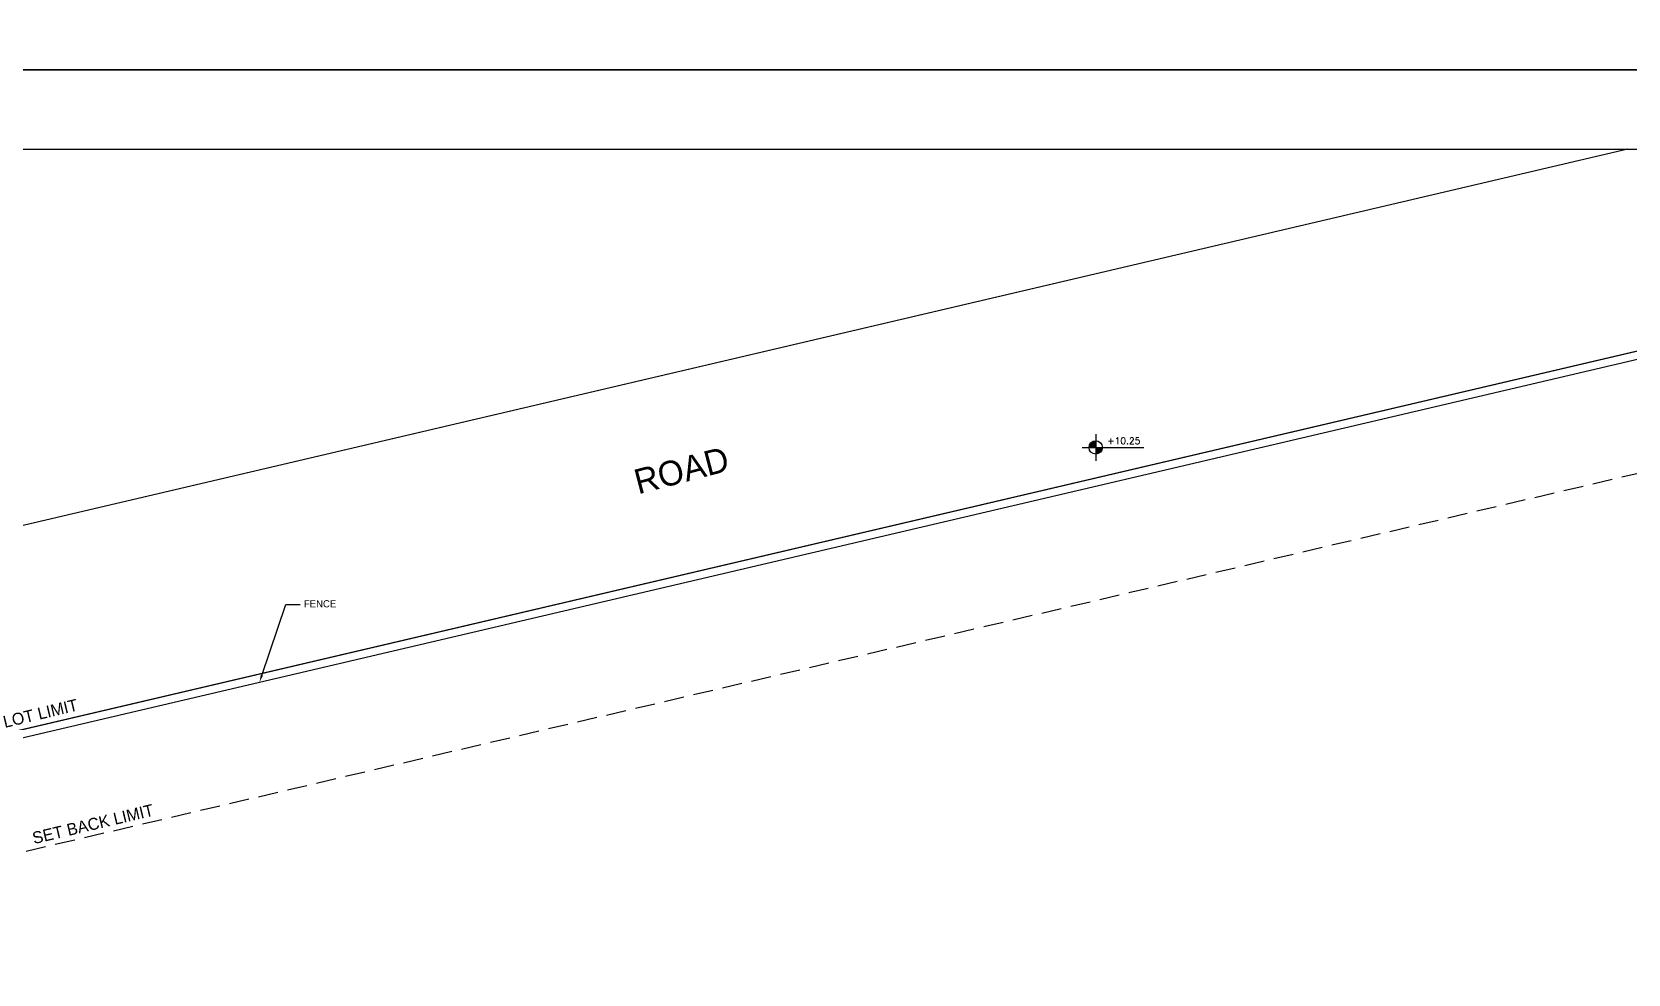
# Model space of a CAD drawing. Header units: metres. Extents: x -353217 to -351774, y -68080 to -67552.
# Drawn here: x -352474.59 to -352434.41, y -67814.64 to -67790.93 of the extents above; entities that cross this region are included whole.
import ezdxf
from ezdxf import colors
from ezdxf.entities.mleader import LeaderData, LeaderLine
from ezdxf.math import Vec2, Vec3

# ---------------------------------------------------------------- set-up
doc = ezdxf.new("R2010")
doc.units = ezdxf.units.M
doc.header["$MEASUREMENT"] = 0
doc.linetypes.add('DASHED', pattern=[0.75, 0.5, -0.25])
for name, color, linetype in [('A-levels', 4, 'Continuous'), ('A-TEXT', 6, 'Continuous'), ('A-walls', 5, 'Continuous'), ('Dim', 40, 'Continuous'), ('etage courant', 10, 'Continuous'), ('lot', 3, 'Continuous')]:
    doc.layers.add(name, color=color, linetype=linetype)
doc.styles.add('ROMANS', font='romans', dxfattribs={"height": 0.4})

# ---------------------------------------------------------------- blocks, each defined once
blk = doc.blocks.new('planlev')
h = blk.add_hatch(color=256)
h.paths.add_polyline_path([(0, 0.2, 0.414214), (-0.2, 0), (0, 0)])
h.paths.add_polyline_path([(0.2, 0), (0, 0), (0, -0.2, 0.414214)])
for p, q in [((-0.4, 0), (1.445, 0)), ((0, 0.4), (0, -0.4))]:
    blk.add_line(p, q)
blk.add_circle((0, 0), 0.2)
at = {"style": 'ROMANS'}
for tag, p in [('LEVEL-NOTATION', (0.345, 0.099)), ('FINISH', (0.345, -0.301))]:
    blk.add_attdef(tag, p, '', height=0.2, dxfattribs=at)

msp = doc.modelspace()

# ---------------------------------------------------------------- linework, layer by layer
for p, q in [((-352434.413589, -67793.8752964), (-352494.2698072, -67807.9064706)), ((-352412.5056638, -67793.8752964), (-352479.9842414, -67809.6932632)), ((-352448.4042372, -67797.1549093), (-352480.1273072, -67804.5912614))]:
    msp.add_line(p, q)
at = {"layer": 'A-walls'}
msp.add_lwpolyline([(-352479.7652508, -67810.3676991), (-352479.7797468, -67809.8507424), (-352414.4923415, -67794.5440272), (-352413.8815705, -67820.5693195), (-352428.7166581, -67820.7648419), (-352427.5653906, -67835.5163974), (-352479.0600533, -67835.5163974), (-352479.6250452, -67815.3676991)], dxfattribs=at)
at = {"layer": 'Dim'}
for points in [[(-352496.2698072, -67743.8752964), (-352403.2698072, -67743.8752964), (-352403.2698072, -67791.8752964), (-352496.2698072, -67791.8752964)], [(-352496.2698072, -67791.8752964), (-352403.2698072, -67791.8752964), (-352403.2698072, -67839.8752964), (-352496.2698072, -67839.8752964)], [(-352494.2698072, -67793.8752964), (-352405.2698072, -67793.8752964), (-352405.2698072, -67837.8752964), (-352494.2698072, -67837.8752964)]]:
    msp.add_lwpolyline(points, close=True, dxfattribs=at)
at = {"layer": 'lot'}
msp.add_lwpolyline([(-352479.9842414, -67809.6932632), (-352414.2981757, -67794.2930815), (-352413.6768847, -67820.7666391), (-352428.500662, -67820.9620125), (-352427.3491737, -67835.7163974), (-352479.2545236, -67835.7163974), (-352479.9842414, -67809.6932632)], dxfattribs=at)
at = {"layer": 'lot', "linetype": 'DASHED'}
msp.add_lwpolyline([(-352476.9168237, -67812.0554514), (-352417.2106625, -67798.0572659), (-352416.7471723, -67817.8068441), (-352431.7406036, -67818.0044534), (-352430.5924275, -67832.7163974), (-352476.3374678, -67832.7163974)], close=True, dxfattribs=at)

# ---------------------------------------------------------------- block references
at = {"layer": 'A-levels'}
ref = msp.add_blockref('planlev', (-352447.8103809, -67801.3823706), dxfattribs=dict(at, xscale=0.8399999999811083, yscale=0.8400000266188385, zscale=0.8399999999811083, rotation=0.01238904898646651))
ref.add_attrib('LEVEL-NOTATION', '+10.25', (-352447.5205286, -67801.299447), dxfattribs={"height": 0.168, "rotation": 0.01238905, "style": 'ROMANS'})

# ---------------------------------------------------------------- texts
at = {"layer": 'A-TEXT'}
for s, p in [('LOT LIMIT', (-352475.2685682, -67808.4429786)), ('SET BACK LIMIT', (-352474.5325028, -67811.3674026))]:
    msp.add_text(s, height=0.3, rotation=13.38097894, dxfattribs=at).set_placement(p)
at = {"layer": 'etage courant'}
msp.add_text('ROAD', height=0.625, rotation=14.66457577, dxfattribs=at).set_placement((-352459.3254977, -67802.5656))

# ---------------------------------------------------------------- leaders
at = {"layer": 'A-TEXT'}
ml = msp.add_multileader_mtext('Standard', dxfattribs=at)
ml.set_content('FENCE', color=256)
ml.set_leader_properties()
ml.build(insert=Vec2(0, 0))
ml.multileader.update_dxf_attribs({"text_right_attachment_type": 6, "dogleg_length": 0.36, "arrow_head_size": 0.18})
ctx = ml.context
ctx.base_point, ctx.char_height, ctx.arrow_head_size, ctx.landing_gap_size, ctx.plane_origin = Vec3(-352467.8305855, -67805.3352448), 0.18, 0.18, 0.09, Vec3(-352468.8568441, -67807.289854)
ctx.right_attachment = 6
notes = []
notes.append((ctx, [(0, (1, 1, 0), (-352468.1905855, -67805.3352448), (1, 0), 0.36, [(0, [(-352468.8568441, -67807.289854)], 0, [])])]))
ctx.mtext.insert, ctx.mtext.flow_direction = Vec3(-352467.7405855, -67805.2272448), 5
for ctx, leaders in notes:
    for number, flags, end, landing, length, lines in leaders:
        leader = LeaderData()
        leader.index, (leader.has_last_leader_line, leader.has_dogleg_vector, leader.attachment_direction) = number, flags
        leader.last_leader_point, leader.dogleg_vector, leader.dogleg_length = Vec3(end), Vec3(landing), length
        for number, points, colour, breaks in lines:
            line = LeaderLine()
            line.index, line.vertices, line.color, line.breaks = number, Vec3.list(points), colors.encode_raw_color(colour), breaks
            leader.lines.append(line)
        ctx.leaders.append(leader)

doc.saveas('drawing.dxf')
